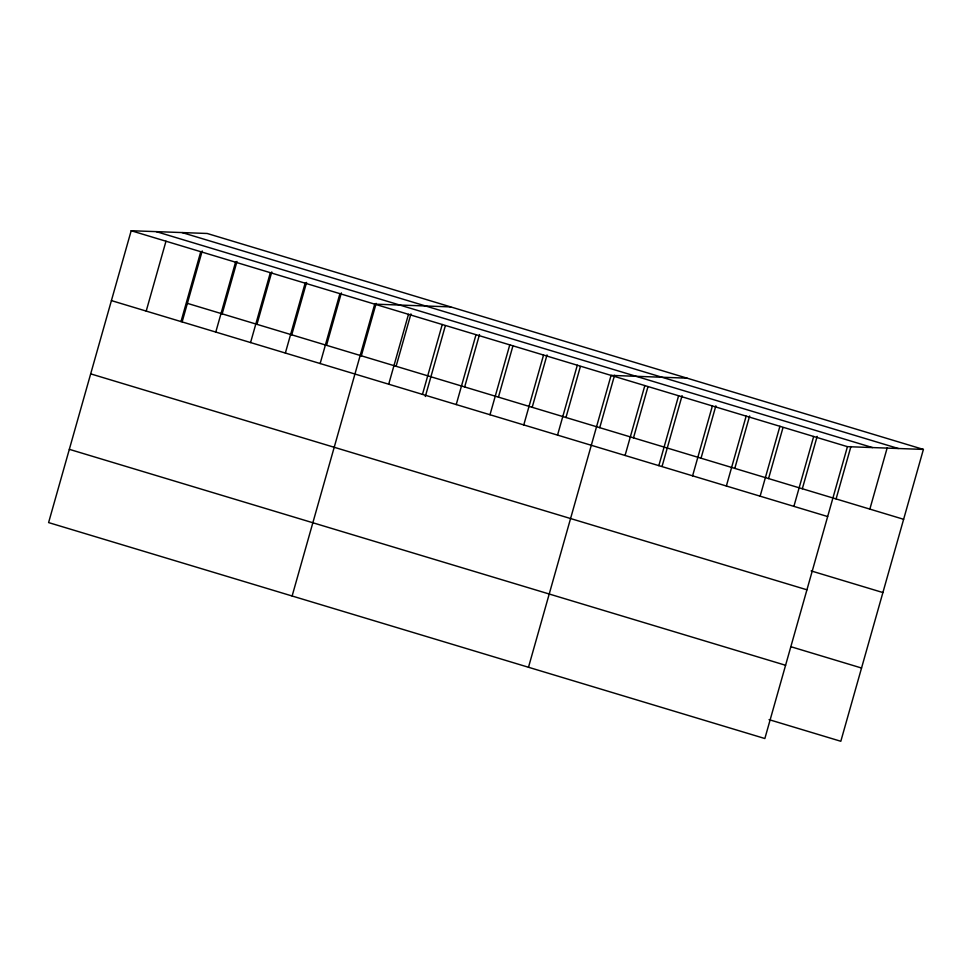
<?xml version="1.0" encoding="UTF-8"?>
<svg xmlns="http://www.w3.org/2000/svg" width="972" height="972" viewBox="0 0 972 972"><rect width="100%" height="100%" fill="white"/><g stroke="black" fill="none" stroke-linecap="round" stroke-linejoin="round"><path stroke-width="1.46" d="M923.4 449.416L207.145 233.474L131.184 230.729L48.6 522.584L764.855 738.526L847.438 446.658L923.4 449.416L840.816 741.272L769.059 719.644M146.201 311.101L165.981 241.214M180.999 321.586L200.767 251.699M182.189 321.671L202.212 250.946M215.784 332.072L235.552 262.197M222.163 313.847L236.998 261.432M250.569 342.557L270.35 272.682M256.96 324.332L271.783 271.929M285.355 353.055L305.135 283.168M291.746 334.83L306.581 282.415M320.153 363.54L339.921 293.653M326.531 345.315L341.366 292.9M292.122 596.006L374.718 304.139L450.68 306.897M361.329 355.801L376.152 303.385M388.703 384.207L408.483 314.32M396.114 366.286L410.937 313.883M422.468 394.389L442.248 324.502M425.323 396.503L445.322 325.827M456.233 404.559L476.013 334.684M464.665 386.953L479.5 334.55M489.997 414.74L509.778 344.866M498.429 397.135L512.852 346.178M523.774 424.922L543.542 355.047M532.194 407.317L547.029 354.902M557.539 435.104L577.307 365.217M565.971 417.498L580.381 366.541M528.489 667.266L611.072 375.399L687.034 378.157M599.736 427.68L614.559 375.265M625.069 455.467L644.837 385.58M633.501 437.85L647.911 386.905M658.834 465.637L678.602 395.762M662.078 466.353L682.089 395.628M692.599 475.818L712.379 405.944M701.031 458.213L715.866 405.798M726.363 486L746.144 416.125M734.796 468.395L749.631 415.98M760.128 496.182L779.909 426.295M768.56 478.576L782.982 427.619M793.893 506.363L813.673 436.477M802.325 488.758L817.16 436.343M836.09 498.928L850.925 446.525M869.855 509.109L887.157 447.971M182.08 232.575L898.335 448.505M156.261 231.64L872.504 447.57M131.184 230.729L847.438 446.658M187.377 303.361L903.62 519.291M111.416 300.603L827.658 516.545M811.146 570.916L882.892 592.543M90.688 373.868L806.93 589.797M791.196 646.805L861.544 668.019M69.328 449.331L785.583 665.273"/></g></svg>
